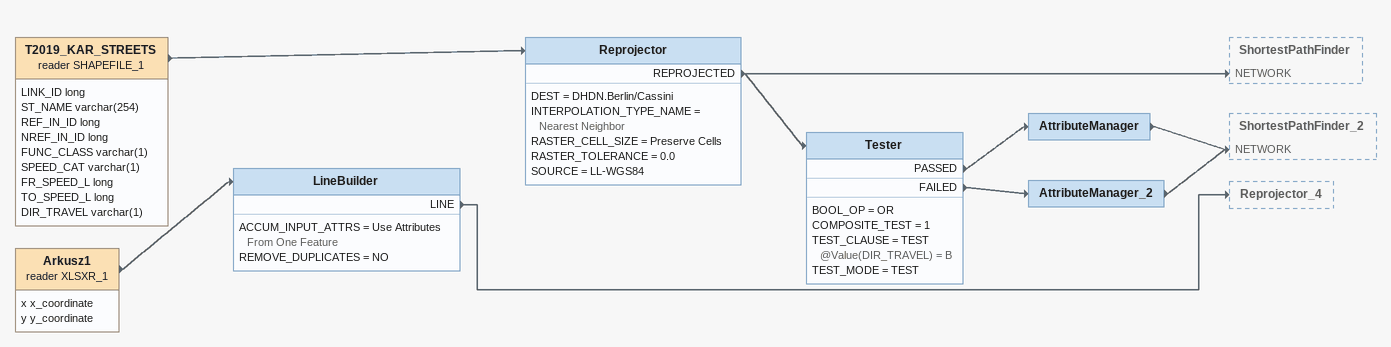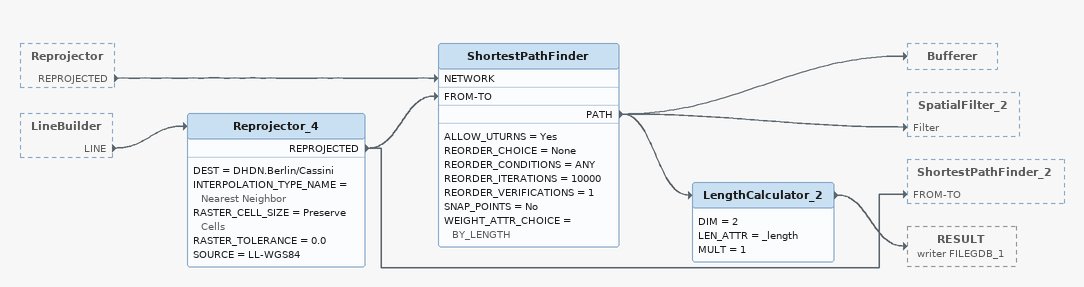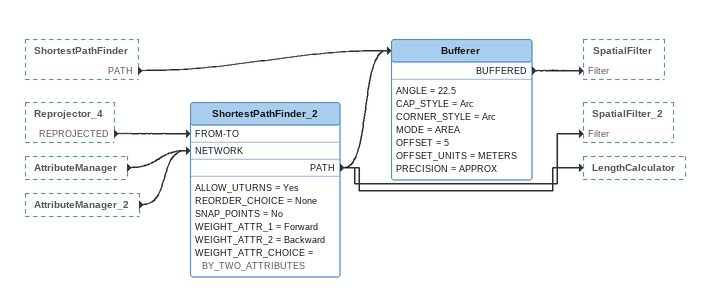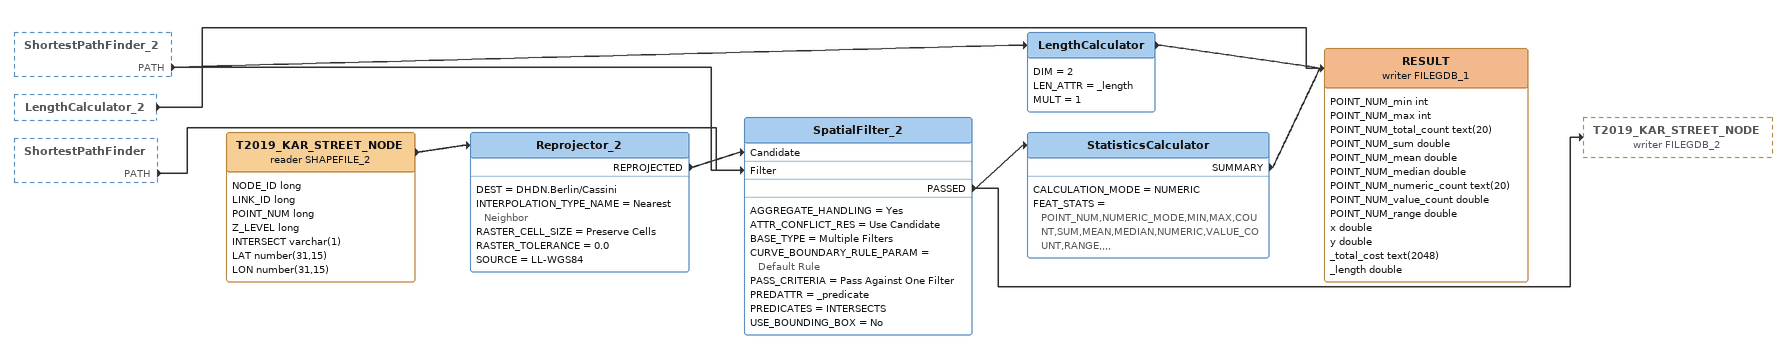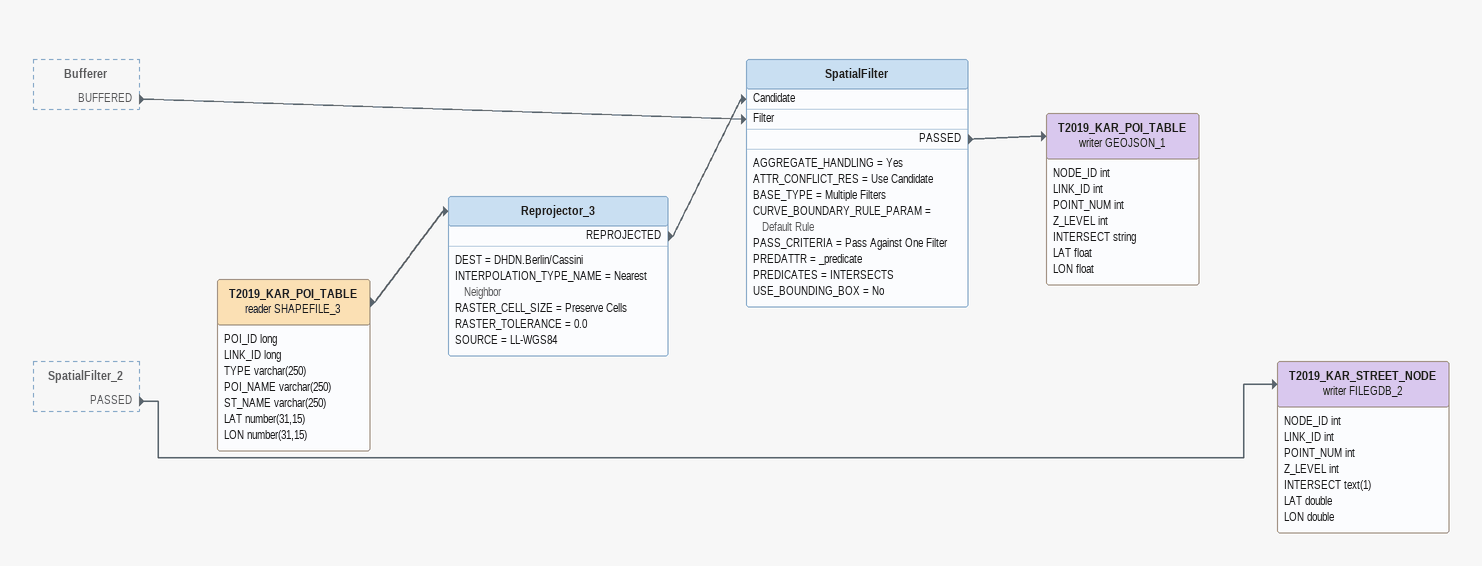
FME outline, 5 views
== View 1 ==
T2019_KAR_STREETS (reader SHAPEFILE_1)
    attributes: LINK_ID long, ST_NAME varchar(254), REF_IN_ID long, NREF_IN_ID long, FUNC_CLASS varchar(1), SPEED_CAT varchar(1), FR_SPEED_L long, TO_SPEED_L long, DIR_TRAVEL varchar(1)
    -> Reprojector
Reprojector
    DEST = DHDN.Berlin/Cassini
    INTERPOLATION_TYPE_NAME = Nearest Neighbor
    RASTER_CELL_SIZE = Preserve Cells
    RASTER_TOLERANCE = 0.0
    SOURCE = LL-WGS84
    REPROJECTED -> Tester
    REPROJECTED -> ShortestPathFinder [NETWORK]
Tester
    BOOL_OP = OR
    COMPOSITE_TEST = 1
    TEST_CLAUSE = TEST @Value(DIR_TRAVEL) = B
    TEST_MODE = TEST
    PASSED -> AttributeManager
    FAILED -> AttributeManager_2
AttributeManager
    -> ShortestPathFinder_2 [NETWORK]
AttributeManager_2
    -> ShortestPathFinder_2 [NETWORK]
Arkusz1 (reader XLSXR_1)
    attributes: x x_coordinate, y y_coordinate
    -> LineBuilder
LineBuilder
    ACCUM_INPUT_ATTRS = Use Attributes From One Feature
    REMOVE_DUPLICATES = NO
    LINE -> Reprojector_4

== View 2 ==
Reprojector [outside]
    REPROJECTED -> ShortestPathFinder [NETWORK]
LineBuilder [outside]
    LINE -> Reprojector_4
Reprojector_4
    DEST = DHDN.Berlin/Cassini
    INTERPOLATION_TYPE_NAME = Nearest Neighbor
    RASTER_CELL_SIZE = Preserve Cells
    RASTER_TOLERANCE = 0.0
    SOURCE = LL-WGS84
    REPROJECTED -> ShortestPathFinder [FROM-TO]
    REPROJECTED -> ShortestPathFinder_2 [FROM-TO]
ShortestPathFinder
    ALLOW_UTURNS = Yes
    REORDER_CHOICE = None
    REORDER_CONDITIONS = ANY
    REORDER_ITERATIONS = 10000
    REORDER_VERIFICATIONS = 1
    SNAP_POINTS = No
    WEIGHT_ATTR_CHOICE = BY_LENGTH
    PATH -> Bufferer
    PATH -> SpatialFilter_2 [Filter]
    PATH -> LengthCalculator_2
LengthCalculator_2
    DIM = 2
    LEN_ATTR = _length
    MULT = 1
    -> RESULT (writer FILEGDB_1)

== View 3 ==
ShortestPathFinder [outside]
    PATH -> Bufferer
Reprojector_4 [outside]
    REPROJECTED -> ShortestPathFinder_2 [FROM-TO]
AttributeManager [outside]
    -> ShortestPathFinder_2 [NETWORK]
AttributeManager_2 [outside]
    -> ShortestPathFinder_2 [NETWORK]
ShortestPathFinder_2
    ALLOW_UTURNS = Yes
    REORDER_CHOICE = None
    SNAP_POINTS = No
    WEIGHT_ATTR_1 = Forward
    WEIGHT_ATTR_2 = Backward
    WEIGHT_ATTR_CHOICE = BY_TWO_ATTRIBUTES
    PATH -> Bufferer
    PATH -> SpatialFilter_2 [Filter]
    PATH -> LengthCalculator
Bufferer
    ANGLE = 22.5
    CAP_STYLE = Arc
    CORNER_STYLE = Arc
    MODE = AREA
    OFFSET = 5
    OFFSET_UNITS = METERS
    PRECISION = APPROX
    BUFFERED -> SpatialFilter [Filter]

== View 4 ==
ShortestPathFinder_2 [outside]
    PATH -> SpatialFilter_2 [Filter]
    PATH -> LengthCalculator
LengthCalculator_2 [outside]
    -> RESULT (writer FILEGDB_1)
ShortestPathFinder [outside]
    PATH -> SpatialFilter_2 [Filter]
LengthCalculator
    DIM = 2
    LEN_ATTR = _length
    MULT = 1
    -> RESULT (writer FILEGDB_1)
T2019_KAR_STREET_NODE (reader SHAPEFILE_2)
    attributes: NODE_ID long, LINK_ID long, POINT_NUM long, Z_LEVEL long, INTERSECT varchar(1), LAT number(31,15), LON number(31,15)
    -> Reprojector_2
Reprojector_2
    DEST = DHDN.Berlin/Cassini
    INTERPOLATION_TYPE_NAME = Nearest Neighbor
    RASTER_CELL_SIZE = Preserve Cells
    RASTER_TOLERANCE = 0.0
    SOURCE = LL-WGS84
    REPROJECTED -> SpatialFilter_2 [Candidate]
SpatialFilter_2
    AGGREGATE_HANDLING = Yes
    ATTR_CONFLICT_RES = Use Candidate
    BASE_TYPE = Multiple Filters
    CURVE_BOUNDARY_RULE_PARAM = Default Rule
    PASS_CRITERIA = Pass Against One Filter
    PREDATTR = _predicate
    PREDICATES = INTERSECTS
    USE_BOUNDING_BOX = No
    PASSED -> StatisticsCalculator
    PASSED -> T2019_KAR_STREET_NODE (writer FILEGDB_2)
StatisticsCalculator
    CALCULATION_MODE = NUMERIC
    FEAT_STATS = POINT_NUM,NUMERIC_MODE,MIN,MAX,COUNT,SUM,MEAN,MEDIAN,NUMERIC,VALUE_COUNT,RANGE,,,,
    SUMMARY -> RESULT (writer FILEGDB_1)
RESULT (writer FILEGDB_1)
    attributes: POINT_NUM_min int, POINT_NUM_max int, POINT_NUM_total_count text(20), POINT_NUM_sum double, POINT_NUM_mean double, POINT_NUM_median double, POINT_NUM_numeric_count text(20), POINT_NUM_value_count double, POINT_NUM_range double, x double, y double, _total_cost text(2048), _length double

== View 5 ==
Bufferer [outside]
    BUFFERED -> SpatialFilter [Filter]
SpatialFilter_2 [outside]
    PASSED -> T2019_KAR_STREET_NODE (writer FILEGDB_2)
T2019_KAR_STREET_NODE (writer FILEGDB_2)
    attributes: NODE_ID int, LINK_ID int, POINT_NUM int, Z_LEVEL int, INTERSECT text(1), LAT double, LON double
T2019_KAR_POI_TABLE (reader SHAPEFILE_3)
    attributes: POI_ID long, LINK_ID long, TYPE varchar(250), POI_NAME varchar(250), ST_NAME varchar(250), LAT number(31,15), LON number(31,15)
    -> Reprojector_3
Reprojector_3
    DEST = DHDN.Berlin/Cassini
    INTERPOLATION_TYPE_NAME = Nearest Neighbor
    RASTER_CELL_SIZE = Preserve Cells
    RASTER_TOLERANCE = 0.0
    SOURCE = LL-WGS84
    REPROJECTED -> SpatialFilter [Candidate]
SpatialFilter
    AGGREGATE_HANDLING = Yes
    ATTR_CONFLICT_RES = Use Candidate
    BASE_TYPE = Multiple Filters
    CURVE_BOUNDARY_RULE_PARAM = Default Rule
    PASS_CRITERIA = Pass Against One Filter
    PREDATTR = _predicate
    PREDICATES = INTERSECTS
    USE_BOUNDING_BOX = No
    PASSED -> T2019_KAR_POI_TABLE (writer GEOJSON_1)
T2019_KAR_POI_TABLE (writer GEOJSON_1)
    attributes: NODE_ID int, LINK_ID int, POINT_NUM int, Z_LEVEL int, INTERSECT string, LAT float, LON float
